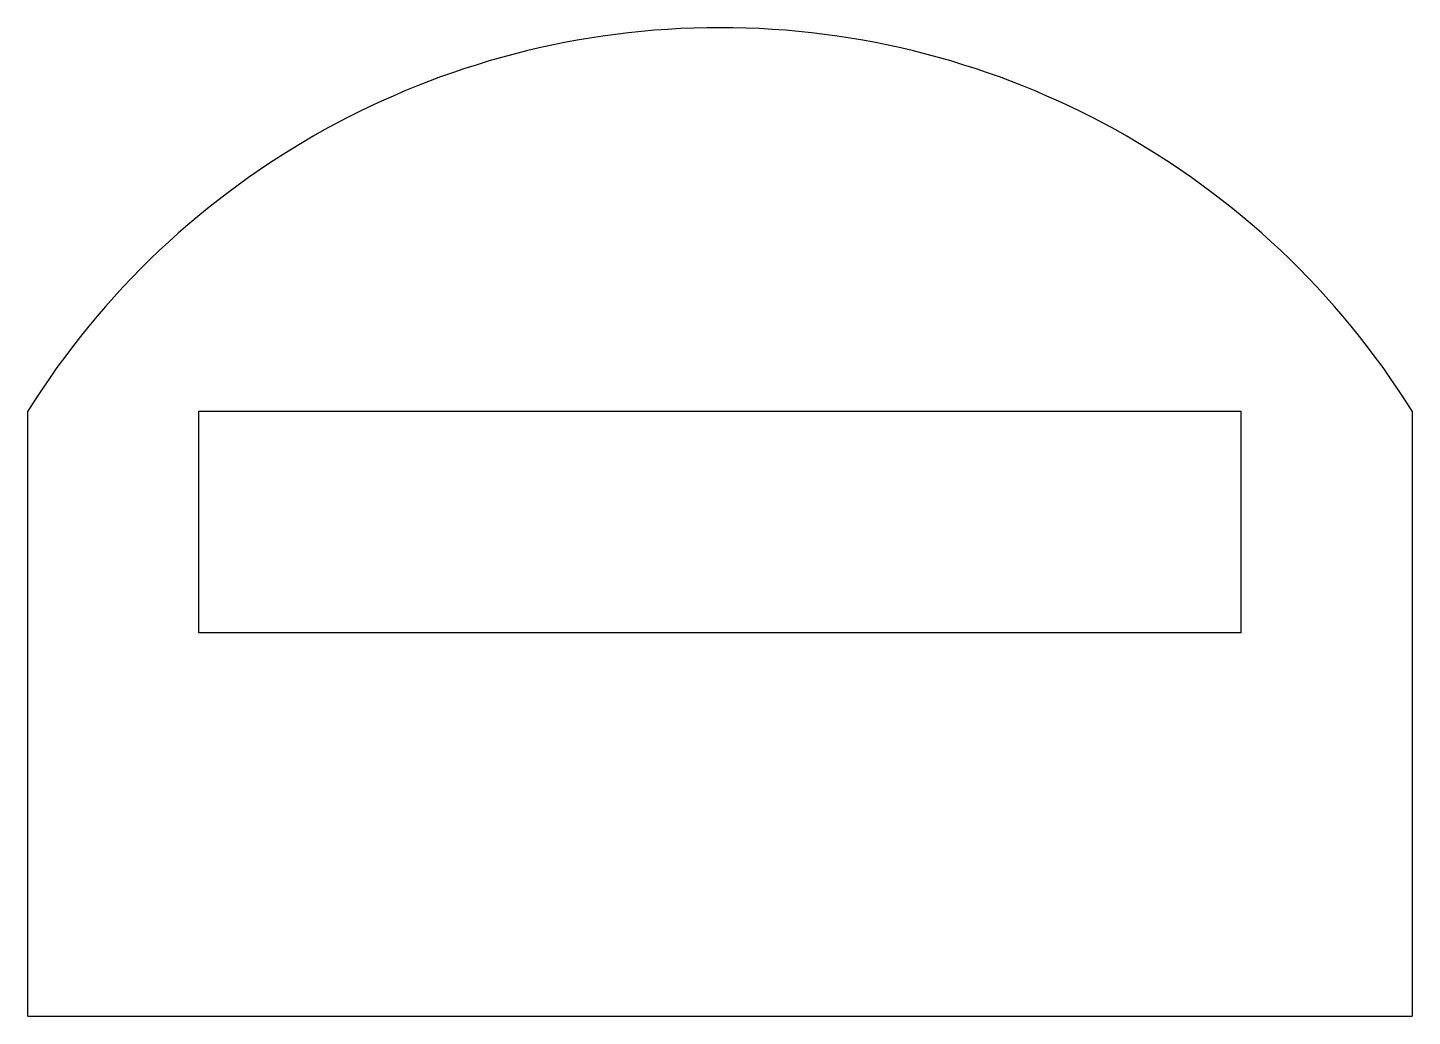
# Model space of a CAD drawing. Header units: millimetres. Extents: x 0 to 35, y 0 to 25.
import ezdxf

# ---------------------------------------------------------------- set-up
doc = ezdxf.new("R2010")
doc.units = ezdxf.units.MM
doc.layers.get('0').update_dxf_attribs({"lineweight": 25, "true_color": 0xffffff})

msp = doc.modelspace()

# ---------------------------------------------------------------- linework, layer by layer
for p, q in [((0, 0), (0, 15.3)), ((4.332, 9.7), (4.332, 15.3)), ((4.332, 15.3), (30.688, 15.3)), ((30.688, 9.7), (30.688, 15.3)), ((35.02, 15.3), (35.02, 0)), ((30.688, 9.7), (4.332, 9.7)), ((0, 0), (35.02, 0))]:
    msp.add_line(p, q)
msp.add_arc((17.51, 4.346), 20.654, 32.0298, 147.9702)

doc.saveas('drawing.dxf')
